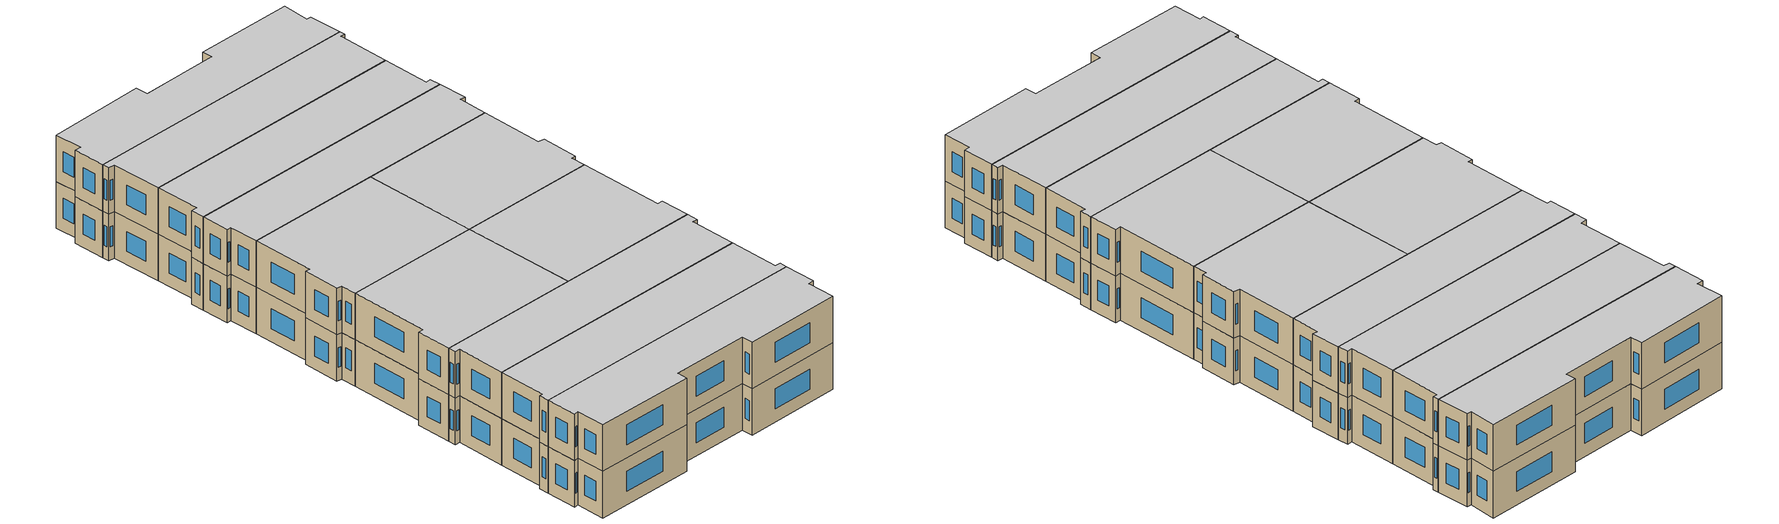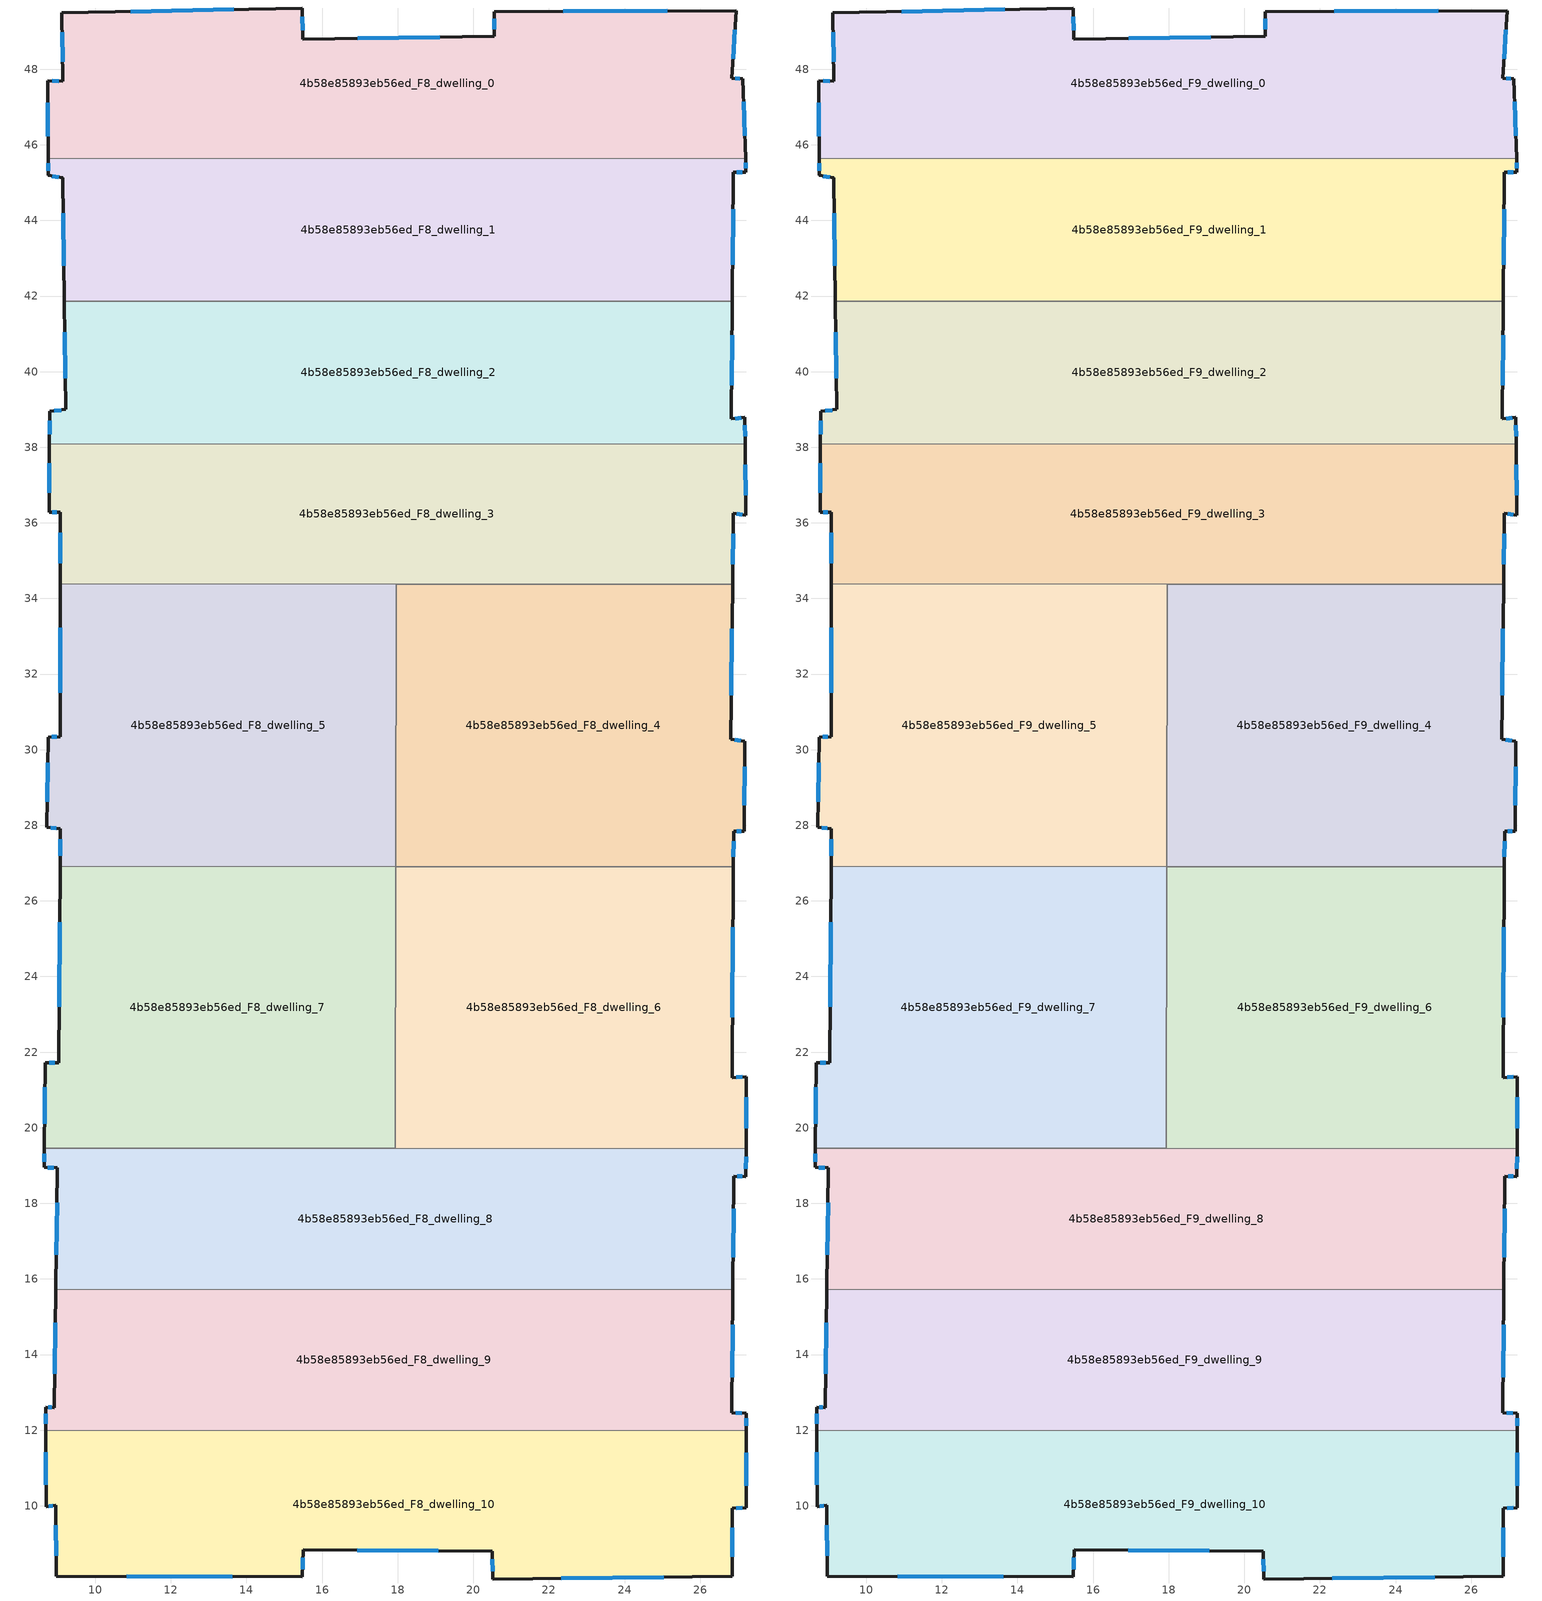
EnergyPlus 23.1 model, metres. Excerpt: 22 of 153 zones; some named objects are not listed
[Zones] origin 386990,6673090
4b58e85893eb56ed_F8_dwelling_0
 floor to 4b58e85893eb56ed_F7_dwelling_0 (EU_floor_Construction): 26.95,49.55 26.84,47.76 27.13,47.75 27.2,45.63 8.75,45.64 8.75,47.69 9.14,47.68 9.12,49.49 15.48,49.62 15.49,48.79 20.56,48.87 20.55,49.52 z24
 wall outside (EU_wall_Construction): 27.2,45.63 27.13,47.75 26.84,47.76 26.95,49.55 20.55,49.52 20.56,48.87 15.49,48.79 15.48,49.62 9.12,49.49 9.14,47.68 8.75,47.69 8.75,45.64 z24:27
 wall to 4b58e85893eb56ed_F8_dwelling_1 (EU_wall_Construction): 8.75,45.64 27.2,45.63 z24:27
 window (EU_Window_Construction): 25.13,49.54 22.38,49.53 / 26.87,48.27 26.92,49.04 / 27.05,47.75 26.92,47.76 / 27.18,46.24 27.15,47.14 / 8.75,47.11 8.75,46.23 / 9.03,47.68 8.86,47.69 / 9.13,48.97 9.14,48.2 / 13.66,49.58 10.94,49.52 / 15.49,49.03 15.48,49.38 / 19.11,48.85 16.94,48.81 / 20.56,49.33 20.56,49.06 z24.86:26.14
4b58e85893eb56ed_F8_dwelling_1
 floor to 4b58e85893eb56ed_F7_dwelling_1 (EU_floor_Construction): 27.2,45.63 27.21,45.27 26.88,45.27 26.85,41.86 9.18,41.87 9.14,45.13 8.75,45.19 8.75,45.64 z24
 wall outside (EU_wall_Construction): 8.75,45.64 8.75,45.19 9.14,45.13 9.18,41.87 / 26.85,41.86 26.88,45.27 27.21,45.27 27.2,45.63 z24:27
 wall to 4b58e85893eb56ed_F8_dwelling_2 (EU_wall_Construction): 9.18,41.87 26.85,41.86 z24:27
 window (EU_Window_Construction): 9.15,44.2 9.17,42.8 / 8.86,45.17 9.03,45.14 / 8.75,45.51 8.75,45.32 / 27.21,45.37 27.2,45.53 / 26.98,45.27 27.12,45.27 / 26.86,42.83 26.87,44.29 z24.86:26.14
4b58e85893eb56ed_F8_dwelling_10
 floor to 4b58e85893eb56ed_F7_dwelling_10 (EU_floor_Construction): 27.22,11.99 27.22,9.95 26.85,9.94 26.85,8.13 20.52,8.06 20.5,8.8 15.5,8.83 15.48,8.12 8.97,8.13 8.95,10.02 8.7,9.97 8.69,12 z24
 wall outside (EU_wall_Construction): 8.69,12 8.7,9.97 8.95,10.02 8.97,8.13 15.48,8.12 15.5,8.83 20.5,8.8 20.52,8.06 26.85,8.13 26.85,9.94 27.22,9.95 27.22,11.99 z24:27
 wall to 4b58e85893eb56ed_F8_dwelling_9 (EU_wall_Construction): 27.22,11.99 8.69,12 z24:27
 window (EU_Window_Construction): 22.33,8.08 25.04,8.11 / 20.51,8.59 20.51,8.27 / 16.93,8.82 19.07,8.81 / 15.48,8.33 15.49,8.63 / 10.83,8.13 13.62,8.13 / 8.96,9.48 8.97,8.67 / 8.77,9.99 8.88,10 / 8.69,11.42 8.7,10.55 / 27.22,10.53 27.22,11.41 / 26.96,9.94 27.11,9.95 / 26.85,8.65 26.85,9.42 z24.86:26.14
4b58e85893eb56ed_F8_dwelling_2
 floor to 4b58e85893eb56ed_F7_dwelling_2 (EU_floor_Construction): 26.85,41.86 26.83,38.75 27.18,38.79 27.19,38.08 8.79,38.09 8.79,38.95 9.22,39 9.18,41.87 z24
 wall outside (EU_wall_Construction): 9.18,41.87 9.22,39 8.79,38.95 8.79,38.09 / 27.19,38.08 27.18,38.79 26.83,38.75 26.85,41.86 z24:27
 wall to 4b58e85893eb56ed_F8_dwelling_3 (EU_wall_Construction): 8.79,38.09 27.19,38.08 z24:27
 window (EU_Window_Construction): 8.79,38.7 8.79,38.34 / 9.1,38.98 8.91,38.96 / 9.19,41.05 9.21,39.82 / 26.84,39.64 26.85,40.97 / 27.08,38.78 26.93,38.76 / 27.19,38.28 27.19,38.59 z24.86:26.14
4b58e85893eb56ed_F8_dwelling_3
 floor to 4b58e85893eb56ed_F7_dwelling_3 (EU_floor_Construction): 27.19,38.08 27.21,36.2 26.88,36.26 26.86,34.37 9.07,34.38 9.07,36.28 8.78,36.28 8.79,38.09 z24
 wall outside (EU_wall_Construction): 8.79,38.09 8.78,36.28 9.07,36.28 9.07,34.38 / 26.86,34.37 26.88,36.26 27.21,36.2 27.19,38.08 z24:27
 wall to 4b58e85893eb56ed_F8_dwelling_4 (EU_wall_Construction): 17.96,34.38 26.86,34.37 z24:27
 wall to 4b58e85893eb56ed_F8_dwelling_5 (EU_wall_Construction): 9.07,34.38 17.96,34.38 z24:27
 window (EU_Window_Construction): 9.07,35.74 9.07,34.93 / 8.86,36.28 8.99,36.28 / 8.79,37.57 8.78,36.8 / 27.2,36.73 27.2,37.54 / 26.97,36.24 27.12,36.21 / 26.86,34.91 26.87,35.72 z24.86:26.14
4b58e85893eb56ed_F8_dwelling_4
 floor to 4b58e85893eb56ed_F7_dwelling_4 (EU_floor_Construction): 26.86,34.37 26.8,30.27 27.18,30.22 27.16,27.85 26.89,27.84 26.88,26.9 17.95,26.91 17.96,34.38 z24
 wall outside (EU_wall_Construction): 26.88,26.9 26.89,27.84 27.16,27.85 27.18,30.22 26.8,30.27 26.86,34.37 z24:27
 wall to 4b58e85893eb56ed_F8_dwelling_5 (EU_wall_Construction): 17.96,34.38 17.95,26.91 z24:27
 wall to 4b58e85893eb56ed_F8_dwelling_6 (EU_wall_Construction): 17.95,26.91 26.88,26.9 z24:27
 window (EU_Window_Construction): 26.88,27.17 26.88,27.57 / 26.82,31.44 26.84,33.2 / 27.08,30.24 26.91,30.26 / 27.17,28.53 27.18,29.54 / 26.97,27.84 27.09,27.85 z24.86:26.14
4b58e85893eb56ed_F8_dwelling_5
 floor to 4b58e85893eb56ed_F7_dwelling_5 (EU_floor_Construction): 17.96,34.38 17.95,26.91 9.07,26.91 9.08,27.91 8.72,27.94 8.76,30.33 9.07,30.35 9.07,34.38 z24
 wall outside (EU_wall_Construction): 9.07,34.38 9.07,30.35 8.76,30.33 8.72,27.94 9.08,27.91 9.07,26.91 z24:27
 wall to 4b58e85893eb56ed_F8_dwelling_7 (EU_wall_Construction): 9.07,26.91 17.95,26.91 z24:27
 window (EU_Window_Construction): 8.82,27.93 8.98,27.92 / 8.75,29.65 8.73,28.63 / 8.98,30.34 8.85,30.34 / 9.07,33.23 9.07,31.5 / 9.08,27.62 9.07,27.2 z24.86:26.14
4b58e85893eb56ed_F8_dwelling_6
 floor to 4b58e85893eb56ed_F7_dwelling_6 (EU_floor_Construction): 26.88,26.9 26.84,21.32 27.23,21.35 27.22,19.45 17.94,19.45 17.95,26.91 z24
 wall outside (EU_wall_Construction): 27.22,19.45 27.23,21.35 26.84,21.32 26.88,26.9 z24:27
 wall to 4b58e85893eb56ed_F8_dwelling_7 (EU_wall_Construction): 17.95,26.91 17.94,19.45 z24:27
 wall to 4b58e85893eb56ed_F8_dwelling_8 (EU_wall_Construction): 17.94,19.45 27.22,19.45 z24:27
 window (EU_Window_Construction): 26.85,22.92 26.87,25.31 / 27.12,21.34 26.95,21.33 / 27.22,19.99 27.22,20.81 z24.86:26.14
4b58e85893eb56ed_F8_dwelling_7
 floor to 4b58e85893eb56ed_F7_dwelling_7 (EU_floor_Construction): 17.95,26.91 17.94,19.45 8.65,19.46 8.68,21.72 9.03,21.72 9.07,26.91 z24
 wall outside (EU_wall_Construction): 9.07,26.91 9.03,21.72 8.68,21.72 8.65,19.46 z24:27
 wall to 4b58e85893eb56ed_F8_dwelling_8 (EU_wall_Construction): 8.65,19.46 17.94,19.45 z24:27
 window (EU_Window_Construction): 8.93,21.72 8.78,21.72 / 9.06,25.43 9.04,23.2 / 8.67,21.07 8.66,20.1 z24.86:26.14
4b58e85893eb56ed_F8_dwelling_8
 floor to 4b58e85893eb56ed_F7_dwelling_8 (EU_floor_Construction): 27.22,19.45 27.21,18.71 26.89,18.72 26.87,15.72 8.96,15.73 9,18.94 8.65,18.95 8.65,19.46 z24
 wall outside (EU_wall_Construction): 8.65,19.46 8.65,18.95 9,18.94 8.96,15.73 / 26.87,15.72 26.89,18.72 27.21,18.71 27.22,19.45 z24:27
 wall to 4b58e85893eb56ed_F8_dwelling_9 (EU_wall_Construction): 8.96,15.73 26.87,15.72 z24:27
 window (EU_Window_Construction): 8.99,18.02 8.97,16.65 / 8.75,18.94 8.9,18.94 / 8.65,19.31 8.65,19.09 / 27.21,18.92 27.21,19.24 / 26.98,18.71 27.12,18.71 / 26.87,16.58 26.89,17.86 z24.86:26.14
4b58e85893eb56ed_F8_dwelling_9
 floor to 4b58e85893eb56ed_F7_dwelling_9 (EU_floor_Construction): 26.87,15.72 26.84,12.46 27.22,12.44 27.22,11.99 8.69,12 8.69,12.6 8.91,12.6 8.96,15.73 z24
 wall outside (EU_wall_Construction): 8.96,15.73 8.91,12.6 8.69,12.6 8.69,12 / 27.22,11.99 27.22,12.44 26.84,12.46 26.87,15.72 z24:27
 window (EU_Window_Construction): 8.69,12.43 8.69,12.17 / 8.85,12.6 8.75,12.6 / 8.95,14.84 8.93,13.49 / 26.84,13.39 26.86,14.79 / 27.11,12.45 26.94,12.46 / 27.22,12.12 27.22,12.31 z24.86:26.14
4b58e85893eb56ed_F9_dwelling_0
 floor to 4b58e85893eb56ed_F8_dwelling_0 (EU_floor_Construction): 26.95,49.55 26.84,47.76 27.13,47.75 27.2,45.63 8.75,45.64 8.75,47.69 9.14,47.68 9.12,49.49 15.48,49.62 15.49,48.79 20.56,48.87 20.55,49.52 z27
 wall outside (EU_wall_Construction): 27.2,45.63 27.13,47.75 26.84,47.76 26.95,49.55 20.55,49.52 20.56,48.87 15.49,48.79 15.48,49.62 9.12,49.49 9.14,47.68 8.75,47.69 8.75,45.64 z27:30
 wall to 4b58e85893eb56ed_F9_dwelling_1 (EU_wall_Construction): 8.75,45.64 27.2,45.63 z27:30
 window (EU_Window_Construction): 25.13,49.54 22.38,49.53 / 26.87,48.27 26.92,49.04 / 27.05,47.75 26.92,47.76 / 27.18,46.24 27.15,47.14 / 8.75,47.11 8.75,46.23 / 9.03,47.68 8.86,47.69 / 9.13,48.97 9.14,48.2 / 13.66,49.58 10.94,49.52 / 15.49,49.03 15.48,49.38 / 19.11,48.85 16.94,48.81 / 20.56,49.33 20.56,49.06 z27.86:29.14
 ceiling to 4b58e85893eb56ed_F10_dwelling_0 (EU_floor_Construction): 27.2,45.63 27.13,47.75 26.84,47.76 26.95,49.55 20.55,49.52 20.56,48.87 15.49,48.79 15.48,49.62 9.12,49.49 9.14,47.68 8.75,47.69 8.75,45.64 z30
4b58e85893eb56ed_F9_dwelling_1
 floor to 4b58e85893eb56ed_F8_dwelling_1 (EU_floor_Construction): 27.2,45.63 27.21,45.27 26.88,45.27 26.85,41.86 9.18,41.87 9.14,45.13 8.75,45.19 8.75,45.64 z27
 wall outside (EU_wall_Construction): 8.75,45.64 8.75,45.19 9.14,45.13 9.18,41.87 / 26.85,41.86 26.88,45.27 27.21,45.27 27.2,45.63 z27:30
 wall to 4b58e85893eb56ed_F9_dwelling_2 (EU_wall_Construction): 9.18,41.87 26.85,41.86 z27:30
 window (EU_Window_Construction): 9.15,44.2 9.17,42.8 / 8.86,45.17 9.03,45.14 / 8.75,45.51 8.75,45.32 / 27.21,45.37 27.2,45.53 / 26.98,45.27 27.12,45.27 / 26.86,42.83 26.87,44.29 z27.86:29.14
 ceiling to 4b58e85893eb56ed_F10_dwelling_1 (EU_floor_Construction): 26.85,41.86 26.88,45.27 27.21,45.27 27.2,45.63 8.75,45.64 8.75,45.19 9.14,45.13 9.18,41.87 z30
4b58e85893eb56ed_F9_dwelling_10
 floor to 4b58e85893eb56ed_F8_dwelling_10 (EU_floor_Construction): 27.22,11.99 27.22,9.95 26.85,9.94 26.85,8.13 20.52,8.06 20.5,8.8 15.5,8.83 15.48,8.12 8.97,8.13 8.95,10.02 8.7,9.97 8.69,12 z27
 wall outside (EU_wall_Construction): 8.69,12 8.7,9.97 8.95,10.02 8.97,8.13 15.48,8.12 15.5,8.83 20.5,8.8 20.52,8.06 26.85,8.13 26.85,9.94 27.22,9.95 27.22,11.99 z27:30
 wall to 4b58e85893eb56ed_F9_dwelling_9 (EU_wall_Construction): 27.22,11.99 8.69,12 z27:30
 window (EU_Window_Construction): 22.33,8.08 25.04,8.11 / 20.51,8.59 20.51,8.27 / 16.93,8.82 19.07,8.81 / 15.48,8.33 15.49,8.63 / 10.83,8.13 13.62,8.13 / 8.96,9.48 8.97,8.67 / 8.77,9.99 8.88,10 / 8.69,11.42 8.7,10.55 / 27.22,10.53 27.22,11.41 / 26.96,9.94 27.11,9.95 / 26.85,8.65 26.85,9.42 z27.86:29.14
 ceiling to 4b58e85893eb56ed_F10_dwelling_10 (EU_floor_Construction): 26.85,8.13 26.85,9.94 27.22,9.95 27.22,11.99 8.69,12 8.7,9.97 8.95,10.02 8.97,8.13 15.48,8.12 15.5,8.83 20.5,8.8 20.52,8.06 z30
4b58e85893eb56ed_F9_dwelling_2
 floor to 4b58e85893eb56ed_F8_dwelling_2 (EU_floor_Construction): 26.85,41.86 26.83,38.75 27.18,38.79 27.19,38.08 8.79,38.09 8.79,38.95 9.22,39 9.18,41.87 z27
 wall outside (EU_wall_Construction): 9.18,41.87 9.22,39 8.79,38.95 8.79,38.09 / 27.19,38.08 27.18,38.79 26.83,38.75 26.85,41.86 z27:30
 wall to 4b58e85893eb56ed_F9_dwelling_3 (EU_wall_Construction): 8.79,38.09 27.19,38.08 z27:30
 window (EU_Window_Construction): 8.79,38.7 8.79,38.34 / 9.1,38.98 8.91,38.96 / 9.19,41.05 9.21,39.82 / 26.84,39.64 26.85,40.97 / 27.08,38.78 26.93,38.76 / 27.19,38.28 27.19,38.59 z27.86:29.14
 ceiling to 4b58e85893eb56ed_F10_dwelling_2 (EU_floor_Construction): 27.19,38.08 27.18,38.79 26.83,38.75 26.85,41.86 9.18,41.87 9.22,39 8.79,38.95 8.79,38.09 z30
4b58e85893eb56ed_F9_dwelling_3
 floor to 4b58e85893eb56ed_F8_dwelling_3 (EU_floor_Construction): 27.19,38.08 27.21,36.2 26.88,36.26 26.86,34.37 9.07,34.38 9.07,36.28 8.78,36.28 8.79,38.09 z27
 wall outside (EU_wall_Construction): 8.79,38.09 8.78,36.28 9.07,36.28 9.07,34.38 / 26.86,34.37 26.88,36.26 27.21,36.2 27.19,38.08 z27:30
 wall to 4b58e85893eb56ed_F9_dwelling_4 (EU_wall_Construction): 17.96,34.38 26.86,34.37 z27:30
 wall to 4b58e85893eb56ed_F9_dwelling_5 (EU_wall_Construction): 9.07,34.38 17.96,34.38 z27:30
 window (EU_Window_Construction): 9.07,35.74 9.07,34.93 / 8.86,36.28 8.99,36.28 / 8.79,37.57 8.78,36.8 / 27.2,36.73 27.2,37.54 / 26.97,36.24 27.12,36.21 / 26.86,34.91 26.87,35.72 z27.86:29.14
 ceiling to 4b58e85893eb56ed_F10_dwelling_3 (EU_floor_Construction): 26.86,34.37 26.88,36.26 27.21,36.2 27.19,38.08 8.79,38.09 8.78,36.28 9.07,36.28 9.07,34.38 z30
4b58e85893eb56ed_F9_dwelling_4
 floor to 4b58e85893eb56ed_F8_dwelling_4 (EU_floor_Construction): 26.86,34.37 26.8,30.27 27.18,30.22 27.16,27.85 26.89,27.84 26.88,26.9 17.95,26.91 17.96,34.38 z27
 wall outside (EU_wall_Construction): 26.88,26.9 26.89,27.84 27.16,27.85 27.18,30.22 26.8,30.27 26.86,34.37 z27:30
 wall to 4b58e85893eb56ed_F9_dwelling_5 (EU_wall_Construction): 17.96,34.38 17.95,26.91 z27:30
 wall to 4b58e85893eb56ed_F9_dwelling_6 (EU_wall_Construction): 17.95,26.91 26.88,26.9 z27:30
 window (EU_Window_Construction): 26.88,27.17 26.88,27.57 / 26.82,31.44 26.84,33.2 / 27.08,30.24 26.91,30.26 / 27.17,28.53 27.18,29.54 / 26.97,27.84 27.09,27.85 z27.86:29.14
 ceiling to 4b58e85893eb56ed_F10_dwelling_4 (EU_floor_Construction): 26.88,26.9 26.89,27.84 27.16,27.85 27.18,30.22 26.8,30.27 26.86,34.37 17.96,34.38 17.95,26.91 z30
4b58e85893eb56ed_F9_dwelling_5
 floor to 4b58e85893eb56ed_F8_dwelling_5 (EU_floor_Construction): 17.96,34.38 17.95,26.91 9.07,26.91 9.08,27.91 8.72,27.94 8.76,30.33 9.07,30.35 9.07,34.38 z27
 wall outside (EU_wall_Construction): 9.07,34.38 9.07,30.35 8.76,30.33 8.72,27.94 9.08,27.91 9.07,26.91 z27:30
 wall to 4b58e85893eb56ed_F9_dwelling_7 (EU_wall_Construction): 9.07,26.91 17.95,26.91 z27:30
 window (EU_Window_Construction): 8.82,27.93 8.98,27.92 / 8.75,29.65 8.73,28.63 / 8.98,30.34 8.85,30.34 / 9.07,33.23 9.07,31.5 / 9.08,27.62 9.07,27.2 z27.86:29.14
 ceiling to 4b58e85893eb56ed_F10_dwelling_5 (EU_floor_Construction): 17.95,26.91 17.96,34.38 9.07,34.38 9.07,30.35 8.76,30.33 8.72,27.94 9.08,27.91 9.07,26.91 z30
4b58e85893eb56ed_F9_dwelling_6
 floor to 4b58e85893eb56ed_F8_dwelling_6 (EU_floor_Construction): 26.88,26.9 26.84,21.32 27.23,21.35 27.22,19.45 17.94,19.45 17.95,26.91 z27
 wall outside (EU_wall_Construction): 27.22,19.45 27.23,21.35 26.84,21.32 26.88,26.9 z27:30
 wall to 4b58e85893eb56ed_F9_dwelling_7 (EU_wall_Construction): 17.95,26.91 17.94,19.45 z27:30
 wall to 4b58e85893eb56ed_F9_dwelling_8 (EU_wall_Construction): 17.94,19.45 27.22,19.45 z27:30
 window (EU_Window_Construction): 26.85,22.92 26.87,25.31 / 27.12,21.34 26.95,21.33 / 27.22,19.99 27.22,20.81 z27.86:29.14
 ceiling to 4b58e85893eb56ed_F10_dwelling_6 (EU_floor_Construction): 27.22,19.45 27.23,21.35 26.84,21.32 26.88,26.9 17.95,26.91 17.94,19.45 z30
4b58e85893eb56ed_F9_dwelling_7
 floor to 4b58e85893eb56ed_F8_dwelling_7 (EU_floor_Construction): 17.95,26.91 17.94,19.45 8.65,19.46 8.68,21.72 9.03,21.72 9.07,26.91 z27
 wall outside (EU_wall_Construction): 9.07,26.91 9.03,21.72 8.68,21.72 8.65,19.46 z27:30
 wall to 4b58e85893eb56ed_F9_dwelling_8 (EU_wall_Construction): 8.65,19.46 17.94,19.45 z27:30
 window (EU_Window_Construction): 8.93,21.72 8.78,21.72 / 9.06,25.43 9.04,23.2 / 8.67,21.07 8.66,20.1 z27.86:29.14
 ceiling to 4b58e85893eb56ed_F10_dwelling_7 (EU_floor_Construction): 17.94,19.45 17.95,26.91 9.07,26.91 9.03,21.72 8.68,21.72 8.65,19.46 z30
4b58e85893eb56ed_F9_dwelling_8
 floor to 4b58e85893eb56ed_F8_dwelling_8 (EU_floor_Construction): 27.22,19.45 27.21,18.71 26.89,18.72 26.87,15.72 8.96,15.73 9,18.94 8.65,18.95 8.65,19.46 z27
 wall outside (EU_wall_Construction): 8.65,19.46 8.65,18.95 9,18.94 8.96,15.73 / 26.87,15.72 26.89,18.72 27.21,18.71 27.22,19.45 z27:30
 wall to 4b58e85893eb56ed_F9_dwelling_9 (EU_wall_Construction): 8.96,15.73 26.87,15.72 z27:30
 window (EU_Window_Construction): 8.99,18.02 8.97,16.65 / 8.75,18.94 8.9,18.94 / 8.65,19.31 8.65,19.09 / 27.21,18.92 27.21,19.24 / 26.98,18.71 27.12,18.71 / 26.87,16.58 26.89,17.86 z27.86:29.14
 ceiling to 4b58e85893eb56ed_F10_dwelling_8 (EU_floor_Construction): 26.87,15.72 26.89,18.72 27.21,18.71 27.22,19.45 8.65,19.46 8.65,18.95 9,18.94 8.96,15.73 z30
4b58e85893eb56ed_F9_dwelling_9
 floor to 4b58e85893eb56ed_F8_dwelling_9 (EU_floor_Construction): 26.87,15.72 26.84,12.46 27.22,12.44 27.22,11.99 8.69,12 8.69,12.6 8.91,12.6 8.96,15.73 z27
 wall outside (EU_wall_Construction): 8.96,15.73 8.91,12.6 8.69,12.6 8.69,12 / 27.22,11.99 27.22,12.44 26.84,12.46 26.87,15.72 z27:30
 window (EU_Window_Construction): 8.69,12.43 8.69,12.17 / 8.85,12.6 8.75,12.6 / 8.95,14.84 8.93,13.49 / 26.84,13.39 26.86,14.79 / 27.11,12.45 26.94,12.46 / 27.22,12.12 27.22,12.31 z27.86:29.14
 ceiling to 4b58e85893eb56ed_F10_dwelling_9 (EU_floor_Construction): 27.22,11.99 27.22,12.44 26.84,12.46 26.87,15.72 8.96,15.73 8.91,12.6 8.69,12.6 8.69,12 z30
[Building]
EU S2 Campaign: North Axis=0; Terrain=City; Solar Distribution=FullExterior
[Site:Location]
Helsinki-Vantaa.AP: Latitude=60.317; Longitude=24.963; Time Zone=2; Elevation=54.6
[SizingPeriod:WeatherFileDays]
AnnualSizingPeriod: Begin Month=1; Begin Day of Month=1; End Month=12; End Day of Month=31; Day of Week for Start Day=Monday; Use Weather File Daylight Saving Period=No; Use Weather File Rain and Snow Indicators=No
[MATERIAL]
EU_InternalMass_Material: Roughness=MediumRough; Thickness=0.1; Conductivity=1; Density=1800; Specific Heat=900; Thermal Absorptance=0.9; Solar Absorptance=0.7; Visible Absorptance=0.7
[MATERIAL:NOMASS] Roughness=MediumRough; Thermal Absorptance=0.9; Solar Absorptance=0.7; Visible Absorptance=0.7
Name | Thermal Resistance
EU_wall_NoMass | 1.10183
EU_floor_NoMass | 1.70606
[WINDOWMATERIAL:SIMPLEGLAZINGSYSTEM]
EU_Window_SimpleGlazing: UFactor=3.11035; Solar Heat Gain Coefficient=0.8; Visible Transmittance=0.8
[CONSTRUCTION]
EU_wall_Construction: EU_wall_NoMass
EU_floor_Construction: EU_floor_NoMass
EU_Window_Construction: EU_Window_SimpleGlazing
EU_InternalMass_Construction: EU_InternalMass_Material
[ZONE] Type=1; Multiplier=1; Ceiling Height=autocalculate; Floor Area=autocalculate; Part of Total Floor Area=Yes
Name | Volume
4b58e85893eb56ed_F8_dwelling_0; 4b58e85893eb56ed_F9_dwelling_0 | 201.502
4b58e85893eb56ed_F8_dwelling_1; 4b58e85893eb56ed_F9_dwelling_1 | 201.472
4b58e85893eb56ed_F8_dwelling_10; 4b58e85893eb56ed_F9_dwelling_10 | 201.491
4b58e85893eb56ed_F8_dwelling_2; 4b58e85893eb56ed_F9_dwelling_2; 4b58e85893eb56ed_F8_dwelling_4; 4b58e85893eb56ed_F9_dwelling_4; 4b58e85893eb56ed_F8_dwelling_7; 4b58e85893eb56ed_F9_dwelling_7 | 201.483
4b58e85893eb56ed_F8_dwelling_3; 4b58e85893eb56ed_F9_dwelling_3 | 201.488
4b58e85893eb56ed_F8_dwelling_5; 4b58e85893eb56ed_F9_dwelling_5 | 201.493
4b58e85893eb56ed_F8_dwelling_6; 4b58e85893eb56ed_F9_dwelling_6 | 201.494
4b58e85893eb56ed_F8_dwelling_8; 4b58e85893eb56ed_F9_dwelling_8 | 201.497
4b58e85893eb56ed_F8_dwelling_9; 4b58e85893eb56ed_F9_dwelling_9 | 201.473
[INTERNALMASS] Construction=EU_InternalMass_Construction
Name | Zone or ZoneList | Surface Area
4b58e85893eb56ed_F8_dwelling_0_EU_InternalMass | 4b58e85893eb56ed_F8_dwelling_0 | 67.1672
4b58e85893eb56ed_F8_dwelling_1_EU_InternalMass | 4b58e85893eb56ed_F8_dwelling_1 | 67.1578
4b58e85893eb56ed_F8_dwelling_2_EU_InternalMass | 4b58e85893eb56ed_F8_dwelling_2 | 67.1612
4b58e85893eb56ed_F8_dwelling_3_EU_InternalMass | 4b58e85893eb56ed_F8_dwelling_3 | 67.1629
4b58e85893eb56ed_F8_dwelling_4_EU_InternalMass | 4b58e85893eb56ed_F8_dwelling_4 | 67.161
4b58e85893eb56ed_F8_dwelling_5_EU_InternalMass | 4b58e85893eb56ed_F8_dwelling_5 | 67.1645
4b58e85893eb56ed_F8_dwelling_6_EU_InternalMass | 4b58e85893eb56ed_F8_dwelling_6 | 67.1639
4b58e85893eb56ed_F8_dwelling_7_EU_InternalMass | 4b58e85893eb56ed_F8_dwelling_7 | 67.1611
4b58e85893eb56ed_F8_dwelling_8_EU_InternalMass | 4b58e85893eb56ed_F8_dwelling_8 | 67.1652
4b58e85893eb56ed_F8_dwelling_9_EU_InternalMass | 4b58e85893eb56ed_F8_dwelling_9 | 67.1577
4b58e85893eb56ed_F8_dwelling_10_EU_InternalMass | 4b58e85893eb56ed_F8_dwelling_10 | 67.1641
4b58e85893eb56ed_F9_dwelling_0_EU_InternalMass | 4b58e85893eb56ed_F9_dwelling_0 | 67.1672
4b58e85893eb56ed_F9_dwelling_1_EU_InternalMass | 4b58e85893eb56ed_F9_dwelling_1 | 67.1578
4b58e85893eb56ed_F9_dwelling_2_EU_InternalMass | 4b58e85893eb56ed_F9_dwelling_2 | 67.1612
4b58e85893eb56ed_F9_dwelling_3_EU_InternalMass | 4b58e85893eb56ed_F9_dwelling_3 | 67.1629
4b58e85893eb56ed_F9_dwelling_4_EU_InternalMass | 4b58e85893eb56ed_F9_dwelling_4 | 67.161
4b58e85893eb56ed_F9_dwelling_5_EU_InternalMass | 4b58e85893eb56ed_F9_dwelling_5 | 67.1645
4b58e85893eb56ed_F9_dwelling_6_EU_InternalMass | 4b58e85893eb56ed_F9_dwelling_6 | 67.1639
4b58e85893eb56ed_F9_dwelling_7_EU_InternalMass | 4b58e85893eb56ed_F9_dwelling_7 | 67.1611
4b58e85893eb56ed_F9_dwelling_8_EU_InternalMass | 4b58e85893eb56ed_F9_dwelling_8 | 67.1652
4b58e85893eb56ed_F9_dwelling_9_EU_InternalMass | 4b58e85893eb56ed_F9_dwelling_9 | 67.1577
4b58e85893eb56ed_F9_dwelling_10_EU_InternalMass | 4b58e85893eb56ed_F9_dwelling_10 | 67.1641
[OTHEREQUIPMENT] Fuel Type=Electricity; Design Level Calculation Method=Watts/Area; Power per Zone Floor Area=1; Fraction Latent=0; Fraction Radiant=0; Fraction Lost=0; Carbon Dioxide Generation Rate=0; EndUse Subcategory=EU_Step8_InternalGains
Name | Zone or ZoneList or Space or SpaceList | Schedule
EU_Step8_InternalGain_4b58e85893eb56ed_F8_dwelling_0_f000 | 4b58e85893eb56ed_F8_dwelling_0 | EU_Step8_GainSchedule_4b58e85893eb56ed_F8_dwelling_0_f000
EU_Step8_InternalGain_4b58e85893eb56ed_F8_dwelling_1_f000 | 4b58e85893eb56ed_F8_dwelling_1 | EU_Step8_GainSchedule_4b58e85893eb56ed_F8_dwelling_1_f000
EU_Step8_InternalGain_4b58e85893eb56ed_F8_dwelling_2_f000 | 4b58e85893eb56ed_F8_dwelling_2 | EU_Step8_GainSchedule_4b58e85893eb56ed_F8_dwelling_2_f000
EU_Step8_InternalGain_4b58e85893eb56ed_F8_dwelling_3_f000 | 4b58e85893eb56ed_F8_dwelling_3 | EU_Step8_GainSchedule_4b58e85893eb56ed_F8_dwelling_3_f000
EU_Step8_InternalGain_4b58e85893eb56ed_F8_dwelling_4_f000 | 4b58e85893eb56ed_F8_dwelling_4 | EU_Step8_GainSchedule_4b58e85893eb56ed_F8_dwelling_4_f000
EU_Step8_InternalGain_4b58e85893eb56ed_F8_dwelling_5_f000 | 4b58e85893eb56ed_F8_dwelling_5 | EU_Step8_GainSchedule_4b58e85893eb56ed_F8_dwelling_5_f000
EU_Step8_InternalGain_4b58e85893eb56ed_F8_dwelling_6_f000 | 4b58e85893eb56ed_F8_dwelling_6 | EU_Step8_GainSchedule_4b58e85893eb56ed_F8_dwelling_6_f000
EU_Step8_InternalGain_4b58e85893eb56ed_F8_dwelling_7_f000 | 4b58e85893eb56ed_F8_dwelling_7 | EU_Step8_GainSchedule_4b58e85893eb56ed_F8_dwelling_7_f000
EU_Step8_InternalGain_4b58e85893eb56ed_F8_dwelling_8_f000 | 4b58e85893eb56ed_F8_dwelling_8 | EU_Step8_GainSchedule_4b58e85893eb56ed_F8_dwelling_8_f000
EU_Step8_InternalGain_4b58e85893eb56ed_F8_dwelling_9_f000 | 4b58e85893eb56ed_F8_dwelling_9 | EU_Step8_GainSchedule_4b58e85893eb56ed_F8_dwelling_9_f000
EU_Step8_InternalGain_4b58e85893eb56ed_F8_dwelling_10_f000 | 4b58e85893eb56ed_F8_dwelling_10 | EU_Step8_GainSchedule_4b58e85893eb56ed_F8_dwelling_10_f000
EU_Step8_InternalGain_4b58e85893eb56ed_F9_dwelling_0_f000 | 4b58e85893eb56ed_F9_dwelling_0 | EU_Step8_GainSchedule_4b58e85893eb56ed_F9_dwelling_0_f000
EU_Step8_InternalGain_4b58e85893eb56ed_F9_dwelling_1_f000 | 4b58e85893eb56ed_F9_dwelling_1 | EU_Step8_GainSchedule_4b58e85893eb56ed_F9_dwelling_1_f000
EU_Step8_InternalGain_4b58e85893eb56ed_F9_dwelling_2_f000 | 4b58e85893eb56ed_F9_dwelling_2 | EU_Step8_GainSchedule_4b58e85893eb56ed_F9_dwelling_2_f000
EU_Step8_InternalGain_4b58e85893eb56ed_F9_dwelling_3_f000 | 4b58e85893eb56ed_F9_dwelling_3 | EU_Step8_GainSchedule_4b58e85893eb56ed_F9_dwelling_3_f000
EU_Step8_InternalGain_4b58e85893eb56ed_F9_dwelling_4_f000 | 4b58e85893eb56ed_F9_dwelling_4 | EU_Step8_GainSchedule_4b58e85893eb56ed_F9_dwelling_4_f000
EU_Step8_InternalGain_4b58e85893eb56ed_F9_dwelling_5_f000 | 4b58e85893eb56ed_F9_dwelling_5 | EU_Step8_GainSchedule_4b58e85893eb56ed_F9_dwelling_5_f000
EU_Step8_InternalGain_4b58e85893eb56ed_F9_dwelling_6_f000 | 4b58e85893eb56ed_F9_dwelling_6 | EU_Step8_GainSchedule_4b58e85893eb56ed_F9_dwelling_6_f000
EU_Step8_InternalGain_4b58e85893eb56ed_F9_dwelling_7_f000 | 4b58e85893eb56ed_F9_dwelling_7 | EU_Step8_GainSchedule_4b58e85893eb56ed_F9_dwelling_7_f000
EU_Step8_InternalGain_4b58e85893eb56ed_F9_dwelling_8_f000 | 4b58e85893eb56ed_F9_dwelling_8 | EU_Step8_GainSchedule_4b58e85893eb56ed_F9_dwelling_8_f000
EU_Step8_InternalGain_4b58e85893eb56ed_F9_dwelling_9_f000 | 4b58e85893eb56ed_F9_dwelling_9 | EU_Step8_GainSchedule_4b58e85893eb56ed_F9_dwelling_9_f000
EU_Step8_InternalGain_4b58e85893eb56ed_F9_dwelling_10_f000 | 4b58e85893eb56ed_F9_dwelling_10 | EU_Step8_GainSchedule_4b58e85893eb56ed_F9_dwelling_10_f000
[ZONEVENTILATION:DESIGNFLOWRATE] Schedule=EU_AlwaysOn; Design Flow Rate Calculation Method=AirChanges/Hour; Air Changes per Hour=0.756316; Ventilation Type=Natural; Fan Pressure Rise=0; Fan Total Efficiency=1; Constant Term Coefficient=1; Temperature Term Coefficient=0; Velocity Term Coefficient=0; Velocity Squared Term Coefficient=0; Minimum Indoor Temperature=-100; Maximum Indoor Temperature=100; Delta Temperature=-100; Minimum Outdoor Temperature=-100; Maximum Outdoor Temperature=100; Maximum Wind Speed=40
Name | Zone or ZoneList or Space or SpaceList
EU_ConstantAir_4b58e85893eb56ed_F8_dwelling_0 | 4b58e85893eb56ed_F8_dwelling_0
EU_ConstantAir_4b58e85893eb56ed_F8_dwelling_1 | 4b58e85893eb56ed_F8_dwelling_1
EU_ConstantAir_4b58e85893eb56ed_F8_dwelling_2 | 4b58e85893eb56ed_F8_dwelling_2
EU_ConstantAir_4b58e85893eb56ed_F8_dwelling_3 | 4b58e85893eb56ed_F8_dwelling_3
EU_ConstantAir_4b58e85893eb56ed_F8_dwelling_4 | 4b58e85893eb56ed_F8_dwelling_4
EU_ConstantAir_4b58e85893eb56ed_F8_dwelling_5 | 4b58e85893eb56ed_F8_dwelling_5
EU_ConstantAir_4b58e85893eb56ed_F8_dwelling_6 | 4b58e85893eb56ed_F8_dwelling_6
EU_ConstantAir_4b58e85893eb56ed_F8_dwelling_7 | 4b58e85893eb56ed_F8_dwelling_7
EU_ConstantAir_4b58e85893eb56ed_F8_dwelling_8 | 4b58e85893eb56ed_F8_dwelling_8
EU_ConstantAir_4b58e85893eb56ed_F8_dwelling_9 | 4b58e85893eb56ed_F8_dwelling_9
EU_ConstantAir_4b58e85893eb56ed_F8_dwelling_10 | 4b58e85893eb56ed_F8_dwelling_10
EU_ConstantAir_4b58e85893eb56ed_F9_dwelling_0 | 4b58e85893eb56ed_F9_dwelling_0
EU_ConstantAir_4b58e85893eb56ed_F9_dwelling_1 | 4b58e85893eb56ed_F9_dwelling_1
EU_ConstantAir_4b58e85893eb56ed_F9_dwelling_2 | 4b58e85893eb56ed_F9_dwelling_2
EU_ConstantAir_4b58e85893eb56ed_F9_dwelling_3 | 4b58e85893eb56ed_F9_dwelling_3
EU_ConstantAir_4b58e85893eb56ed_F9_dwelling_4 | 4b58e85893eb56ed_F9_dwelling_4
EU_ConstantAir_4b58e85893eb56ed_F9_dwelling_5 | 4b58e85893eb56ed_F9_dwelling_5
EU_ConstantAir_4b58e85893eb56ed_F9_dwelling_6 | 4b58e85893eb56ed_F9_dwelling_6
EU_ConstantAir_4b58e85893eb56ed_F9_dwelling_7 | 4b58e85893eb56ed_F9_dwelling_7
EU_ConstantAir_4b58e85893eb56ed_F9_dwelling_8 | 4b58e85893eb56ed_F9_dwelling_8
EU_ConstantAir_4b58e85893eb56ed_F9_dwelling_9 | 4b58e85893eb56ed_F9_dwelling_9
EU_ConstantAir_4b58e85893eb56ed_F9_dwelling_10 | 4b58e85893eb56ed_F9_dwelling_10
[HVACTEMPLATE:ZONE:IDEALLOADSAIRSYSTEM] System Availability Schedule=EU_AlwaysOn; Maximum Heating Supply Air Temperature=50; Minimum Cooling Supply Air Temperature=13; Maximum Heating Supply Air Humidity Ratio=0.0156; Minimum Cooling Supply Air Humidity Ratio=0.0077; Heating Limit=NoLimit; Cooling Limit=NoLimit; Heating Availability Schedule=EU_AlwaysOn; Cooling Availability Schedule=EU_CoolingOff; Dehumidification Control Type=ConstantSensibleHeatRatio; Cooling Sensible Heat Ratio=0.7; Dehumidification Setpoint=60; Humidification Control Type=None; Humidification Setpoint=30; Outdoor Air Method=None; Outdoor Air Flow Rate per Person=0.00944; Outdoor Air Flow Rate per Zone Floor Area=0; Outdoor Air Flow Rate per Zone=0; Demand Controlled Ventilation Type=None; Outdoor Air Economizer Type=NoEconomizer; Heat Recovery Type=None; Sensible Heat Recovery Effectiveness=0.7; Latent Heat Recovery Effectiveness=0.65
Name | Template Thermostat
4b58e85893eb56ed_F8_dwelling_0 | EU_HeatOnly_4b58e85893eb56ed_F8_dwelling_0
4b58e85893eb56ed_F8_dwelling_1 | EU_HeatOnly_4b58e85893eb56ed_F8_dwelling_1
4b58e85893eb56ed_F8_dwelling_2 | EU_HeatOnly_4b58e85893eb56ed_F8_dwelling_2
4b58e85893eb56ed_F8_dwelling_3 | EU_HeatOnly_4b58e85893eb56ed_F8_dwelling_3
4b58e85893eb56ed_F8_dwelling_4 | EU_HeatOnly_4b58e85893eb56ed_F8_dwelling_4
4b58e85893eb56ed_F8_dwelling_5 | EU_HeatOnly_4b58e85893eb56ed_F8_dwelling_5
4b58e85893eb56ed_F8_dwelling_6 | EU_HeatOnly_4b58e85893eb56ed_F8_dwelling_6
4b58e85893eb56ed_F8_dwelling_7 | EU_HeatOnly_4b58e85893eb56ed_F8_dwelling_7
4b58e85893eb56ed_F8_dwelling_8 | EU_HeatOnly_4b58e85893eb56ed_F8_dwelling_8
4b58e85893eb56ed_F8_dwelling_9 | EU_HeatOnly_4b58e85893eb56ed_F8_dwelling_9
4b58e85893eb56ed_F8_dwelling_10 | EU_HeatOnly_4b58e85893eb56ed_F8_dwelling_10
4b58e85893eb56ed_F9_dwelling_0 | EU_HeatOnly_4b58e85893eb56ed_F9_dwelling_0
4b58e85893eb56ed_F9_dwelling_1 | EU_HeatOnly_4b58e85893eb56ed_F9_dwelling_1
4b58e85893eb56ed_F9_dwelling_2 | EU_HeatOnly_4b58e85893eb56ed_F9_dwelling_2
4b58e85893eb56ed_F9_dwelling_3 | EU_HeatOnly_4b58e85893eb56ed_F9_dwelling_3
4b58e85893eb56ed_F9_dwelling_4 | EU_HeatOnly_4b58e85893eb56ed_F9_dwelling_4
4b58e85893eb56ed_F9_dwelling_5 | EU_HeatOnly_4b58e85893eb56ed_F9_dwelling_5
4b58e85893eb56ed_F9_dwelling_6 | EU_HeatOnly_4b58e85893eb56ed_F9_dwelling_6
4b58e85893eb56ed_F9_dwelling_7 | EU_HeatOnly_4b58e85893eb56ed_F9_dwelling_7
4b58e85893eb56ed_F9_dwelling_8 | EU_HeatOnly_4b58e85893eb56ed_F9_dwelling_8
4b58e85893eb56ed_F9_dwelling_9 | EU_HeatOnly_4b58e85893eb56ed_F9_dwelling_9
4b58e85893eb56ed_F9_dwelling_10 | EU_HeatOnly_4b58e85893eb56ed_F9_dwelling_10
[SIZING:ZONE] Zone Cooling Design Supply Air Temperature Input Method=SupplyAirTemperature; Zone Cooling Design Supply Air Temperature=13; Zone Heating Design Supply Air Temperature Input Method=SupplyAirTemperature; Zone Heating Design Supply Air Temperature=50; Zone Cooling Design Supply Air Humidity Ratio=0.008; Zone Heating Design Supply Air Humidity Ratio=0.008; Cooling Design Air Flow Method=DesignDay; Cooling Design Air Flow Rate=0; Cooling Minimum Air Flow per Zone Floor Area=0.000762; Cooling Minimum Air Flow=0; Cooling Minimum Air Flow Fraction=0.2; Heating Design Air Flow Method=DesignDay; Heating Design Air Flow Rate=0; Heating Maximum Air Flow per Zone Floor Area=0.002032; Heating Maximum Air Flow=0.141576; Heating Maximum Air Flow Fraction=0.3; Account for Dedicated Outdoor Air System=No; Dedicated Outdoor Air System Control Strategy=NeutralSupplyAir; Dedicated Outdoor Air Low Setpoint Temperature for Design=autosize; Dedicated Outdoor Air High Setpoint Temperature for Design=autosize; Zone Load Sizing Method=Sensible Load Only No Latent Load; Zone Latent Cooling Design Supply Air Humidity Ratio Input Method=HumidityRatioDifference; Zone Cooling Design Supply Air Humidity Ratio Difference=0.005; Zone Latent Heating Design Supply Air Humidity Ratio Input Method=HumidityRatioDifference; Zone Humidification Design Supply Air Humidity Ratio Difference=0.005
4b58e85893eb56ed_F8_dwelling_0; 4b58e85893eb56ed_F8_dwelling_1; 4b58e85893eb56ed_F8_dwelling_2; 4b58e85893eb56ed_F8_dwelling_3; 4b58e85893eb56ed_F8_dwelling_4; 4b58e85893eb56ed_F8_dwelling_5; 4b58e85893eb56ed_F8_dwelling_6; 4b58e85893eb56ed_F8_dwelling_7; 4b58e85893eb56ed_F8_dwelling_8; 4b58e85893eb56ed_F8_dwelling_9; 4b58e85893eb56ed_F8_dwelling_10; 4b58e85893eb56ed_F9_dwelling_0; 4b58e85893eb56ed_F9_dwelling_1; 4b58e85893eb56ed_F9_dwelling_2; 4b58e85893eb56ed_F9_dwelling_3; 4b58e85893eb56ed_F9_dwelling_4; 4b58e85893eb56ed_F9_dwelling_5; 4b58e85893eb56ed_F9_dwelling_6; 4b58e85893eb56ed_F9_dwelling_7; 4b58e85893eb56ed_F9_dwelling_8; 4b58e85893eb56ed_F9_dwelling_9; 4b58e85893eb56ed_F9_dwelling_10
[SCHEDULE:CONSTANT]
Name | Hourly Value
EU_AlwaysOn | 1
EU_CoolingOff | 0
[SCHEDULE:FILE] Column Number=1; Rows to Skip at Top=0; Number of Hours of Data=8760; Column Separator=Comma; Interpolate to Timestep=No; Minutes per Item=60; Adjust Schedule for Daylight Savings=Yes
Name | File
EU_Step8_GainSchedule_4b58e85893eb56ed_F8_dwelling_0_f000 | ../../schedules/4b58e85893eb56ed/4b58e85893eb56ed_F8_dwelling_0_f000_gain.csv
EU_Step8_GainSchedule_4b58e85893eb56ed_F8_dwelling_1_f000 | ../../schedules/4b58e85893eb56ed/4b58e85893eb56ed_F8_dwelling_1_f000_gain.csv
EU_Step8_GainSchedule_4b58e85893eb56ed_F8_dwelling_2_f000 | ../../schedules/4b58e85893eb56ed/4b58e85893eb56ed_F8_dwelling_2_f000_gain.csv
EU_Step8_GainSchedule_4b58e85893eb56ed_F8_dwelling_3_f000 | ../../schedules/4b58e85893eb56ed/4b58e85893eb56ed_F8_dwelling_3_f000_gain.csv
EU_Step8_GainSchedule_4b58e85893eb56ed_F8_dwelling_4_f000 | ../../schedules/4b58e85893eb56ed/4b58e85893eb56ed_F8_dwelling_4_f000_gain.csv
EU_Step8_GainSchedule_4b58e85893eb56ed_F8_dwelling_5_f000 | ../../schedules/4b58e85893eb56ed/4b58e85893eb56ed_F8_dwelling_5_f000_gain.csv
EU_Step8_GainSchedule_4b58e85893eb56ed_F8_dwelling_6_f000 | ../../schedules/4b58e85893eb56ed/4b58e85893eb56ed_F8_dwelling_6_f000_gain.csv
EU_Step8_GainSchedule_4b58e85893eb56ed_F8_dwelling_7_f000 | ../../schedules/4b58e85893eb56ed/4b58e85893eb56ed_F8_dwelling_7_f000_gain.csv
EU_Step8_GainSchedule_4b58e85893eb56ed_F8_dwelling_8_f000 | ../../schedules/4b58e85893eb56ed/4b58e85893eb56ed_F8_dwelling_8_f000_gain.csv
EU_Step8_GainSchedule_4b58e85893eb56ed_F8_dwelling_9_f000 | ../../schedules/4b58e85893eb56ed/4b58e85893eb56ed_F8_dwelling_9_f000_gain.csv
EU_Step8_GainSchedule_4b58e85893eb56ed_F8_dwelling_10_f000 | ../../schedules/4b58e85893eb56ed/4b58e85893eb56ed_F8_dwelling_10_f000_gain.csv
EU_Step8_GainSchedule_4b58e85893eb56ed_F9_dwelling_0_f000 | ../../schedules/4b58e85893eb56ed/4b58e85893eb56ed_F9_dwelling_0_f000_gain.csv
EU_Step8_GainSchedule_4b58e85893eb56ed_F9_dwelling_1_f000 | ../../schedules/4b58e85893eb56ed/4b58e85893eb56ed_F9_dwelling_1_f000_gain.csv
EU_Step8_GainSchedule_4b58e85893eb56ed_F9_dwelling_2_f000 | ../../schedules/4b58e85893eb56ed/4b58e85893eb56ed_F9_dwelling_2_f000_gain.csv
EU_Step8_GainSchedule_4b58e85893eb56ed_F9_dwelling_3_f000 | ../../schedules/4b58e85893eb56ed/4b58e85893eb56ed_F9_dwelling_3_f000_gain.csv
EU_Step8_GainSchedule_4b58e85893eb56ed_F9_dwelling_4_f000 | ../../schedules/4b58e85893eb56ed/4b58e85893eb56ed_F9_dwelling_4_f000_gain.csv
EU_Step8_GainSchedule_4b58e85893eb56ed_F9_dwelling_5_f000 | ../../schedules/4b58e85893eb56ed/4b58e85893eb56ed_F9_dwelling_5_f000_gain.csv
EU_Step8_GainSchedule_4b58e85893eb56ed_F9_dwelling_6_f000 | ../../schedules/4b58e85893eb56ed/4b58e85893eb56ed_F9_dwelling_6_f000_gain.csv
EU_Step8_GainSchedule_4b58e85893eb56ed_F9_dwelling_7_f000 | ../../schedules/4b58e85893eb56ed/4b58e85893eb56ed_F9_dwelling_7_f000_gain.csv
EU_Step8_GainSchedule_4b58e85893eb56ed_F9_dwelling_8_f000 | ../../schedules/4b58e85893eb56ed/4b58e85893eb56ed_F9_dwelling_8_f000_gain.csv
EU_Step8_GainSchedule_4b58e85893eb56ed_F9_dwelling_9_f000 | ../../schedules/4b58e85893eb56ed/4b58e85893eb56ed_F9_dwelling_9_f000_gain.csv
EU_Step8_GainSchedule_4b58e85893eb56ed_F9_dwelling_10_f000 | ../../schedules/4b58e85893eb56ed/4b58e85893eb56ed_F9_dwelling_10_f000_gain.csv
